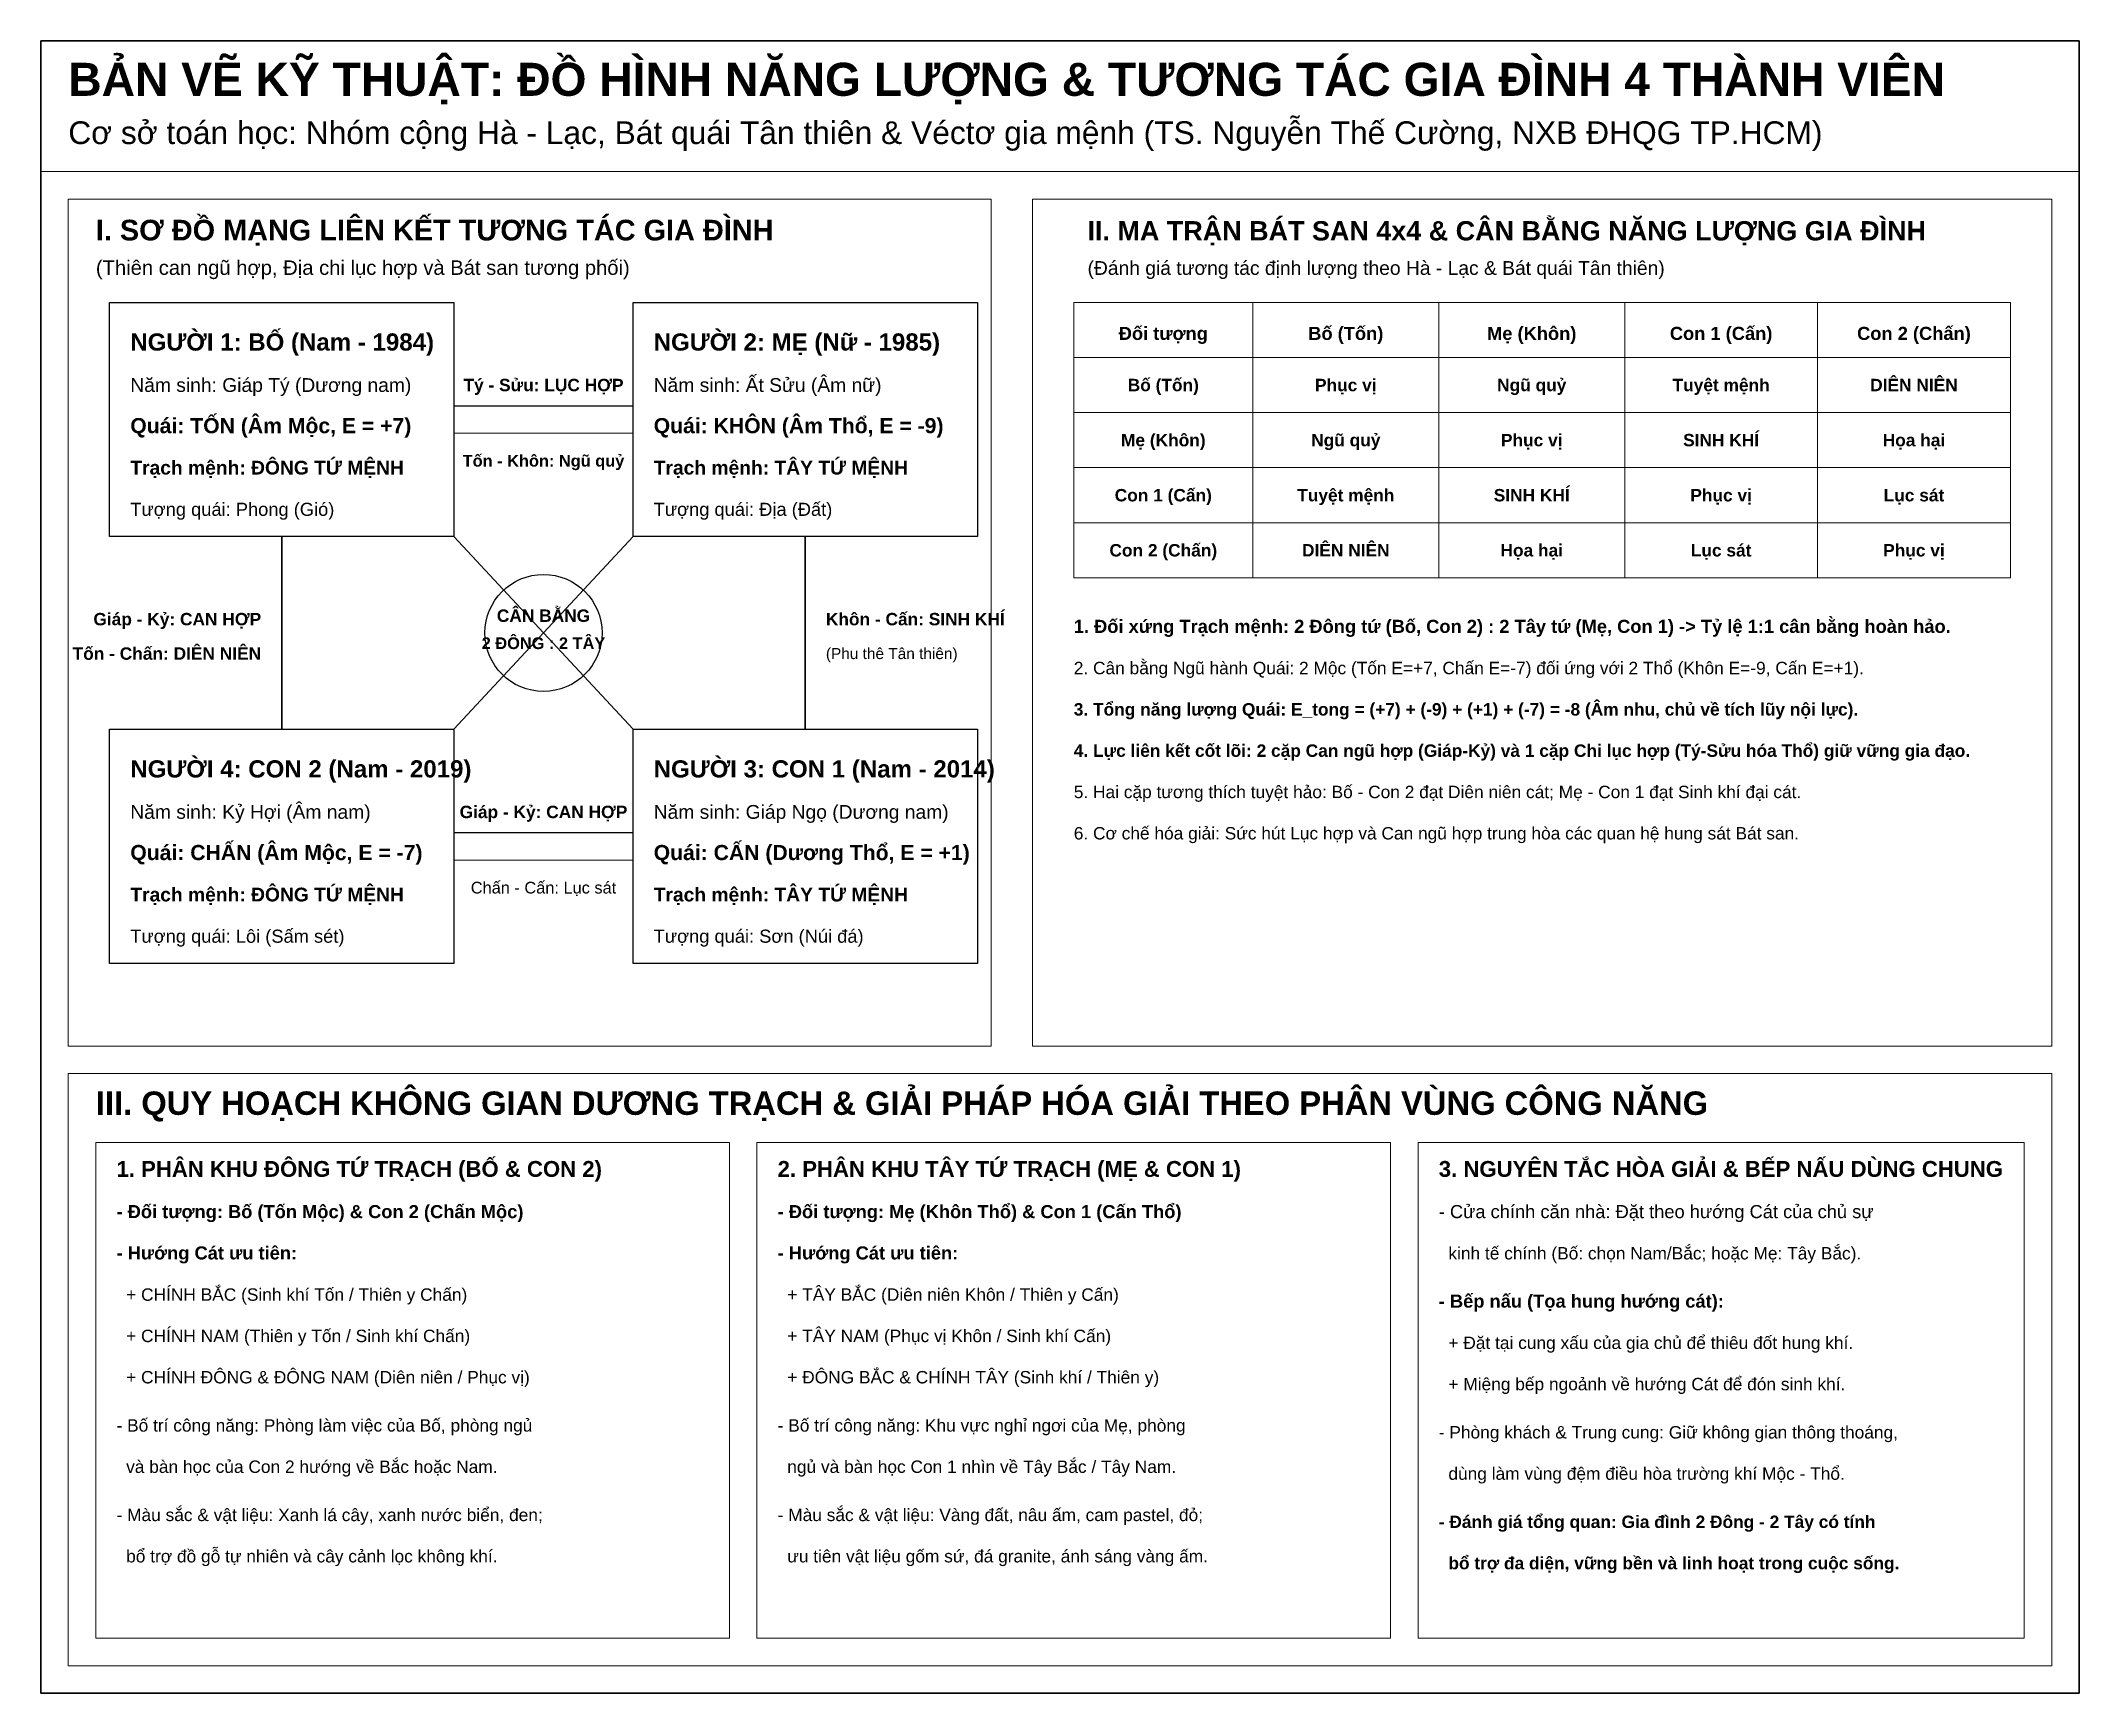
# Model space of a CAD drawing. Header units: metres. Extents: x -148 to 148, y -120 to 120.
import ezdxf
from ezdxf.enums import TextEntityAlignment as Align

# ---------------------------------------------------------------- set-up
doc = ezdxf.new("R2010")
doc.units = ezdxf.units.M
for name, color, linetype, true_color in [('CHU_THICH', 7, 'Continuous', 0x000000), ('HAO_AM', 2, 'Continuous', 0xd97706), ('HAO_DUONG', 1, 'Continuous', 0xb91c1c), ('KHUNG', 7, 'Continuous', 0x000000), ('NET_CHINH', 7, 'Continuous', 0x000000), ('SAN_CAT', 3, 'Continuous', 0x15803d), ('SAN_HUNG', 1, 'Continuous', 0xb91c1c), ('TIEU_DE', 7, 'Continuous', 0x000000)]:
    doc.layers.add(name, color=color, linetype=linetype, true_color=true_color)
doc.styles.add('VN_BOLD', font='arialbd.ttf')
doc.styles.add('VN_TEXT', font='arial.ttf')

msp = doc.modelspace()

# ---------------------------------------------------------------- linework, layer by layer
at = {"layer": 'KHUNG', "lineweight": 35}
for p, q in [((-148, 120), (148, 120)), ((-148, -120), (-148, 120)), ((148, 120), (148, -120)), ((148, -120), (-148, -120))]:
    msp.add_line(p, q, dxfattribs=at)
at = {"layer": 'KHUNG', "lineweight": 20}
for p, q in [((-148, 101), (148, 101)), ((-144, 97), (-10, 97)), ((-144, -26), (-144, 97)), ((-10, 97), (-10, -26)), ((-4, 97), (144, 97)), ((-4, -26), (-4, 97)), ((144, 97), (144, -26)), ((-10, -26), (-144, -26)), ((144, -26), (-4, -26)), ((-144, -30), (144, -30)), ((-144, -116), (-144, -30)), ((144, -30), (144, -116)), ((144, -116), (-144, -116))]:
    msp.add_line(p, q, dxfattribs=at)
at = {"layer": 'KHUNG', "lineweight": 25}
msp.add_circle((-75, 34), 8.5, dxfattribs=at)
at = {"layer": 'NET_CHINH', "lineweight": 25}
for p, q in [((-138, 82), (-88, 82)), ((-138, 48), (-138, 82)), ((-88, 82), (-88, 48)), ((-62, 82), (-12, 82)), ((-62, 48), (-62, 82)), ((-12, 82), (-12, 48)), ((-88, 48), (-138, 48)), ((-12, 48), (-62, 48)), ((-138, 20), (-88, 20)), ((-138, -14), (-138, 20)), ((-88, 20), (-88, -14)), ((-62, 20), (-12, 20)), ((-62, -14), (-62, 20)), ((-12, 20), (-12, -14)), ((-88, -14), (-138, -14)), ((-12, -14), (-62, -14))]:
    msp.add_line(p, q, dxfattribs=at)
at = {"layer": 'NET_CHINH', "lineweight": 15}
for p, q in [((2, 82), (2, 42)), ((2, 82), (138, 82)), ((28, 82), (28, 42)), ((55, 82), (55, 42)), ((82, 82), (82, 42)), ((110, 82), (110, 42)), ((138, 82), (138, 42)), ((2, 74), (138, 74)), ((2, 66), (138, 66)), ((2, 58), (138, 58)), ((2, 50), (138, 50)), ((2, 42), (138, 42)), ((-140, -40), (-48, -40)), ((-140, -112), (-140, -40)), ((-48, -40), (-48, -112)), ((-44, -40), (48, -40)), ((-44, -112), (-44, -40)), ((48, -40), (48, -112)), ((52, -40), (140, -40)), ((52, -112), (52, -40)), ((140, -40), (140, -112)), ((-48, -112), (-140, -112)), ((48, -112), (-44, -112)), ((140, -112), (52, -112))]:
    msp.add_line(p, q, dxfattribs=at)
at = {"layer": 'SAN_CAT', "lineweight": 30}
for p, q in [((-88, 67), (-62, 67)), ((-88, 5), (-62, 5))]:
    msp.add_line(p, q, dxfattribs=at)
at = {"layer": 'SAN_CAT', "lineweight": 35}
for p, q in [((-113, 48), (-113, 20)), ((-37, 48), (-37, 20))]:
    msp.add_line(p, q, dxfattribs=at)
at = {"layer": 'SAN_HUNG', "lineweight": 20}
for p, q in [((-88, 63), (-62, 63)), ((-88, 1), (-62, 1))]:
    msp.add_line(p, q, dxfattribs=at)
at = {"layer": 'SAN_HUNG', "lineweight": 15}
for p, q in [((-88, 48), (-62, 20)), ((-62, 48), (-88, 20))]:
    msp.add_line(p, q, dxfattribs=at)

# ---------------------------------------------------------------- texts
at = {"layer": 'CHU_THICH'}
for s, height, style, p in [('Cơ sở toán học: Nhóm cộng Hà - Lạc, Bát quái Tân thiên & Véctơ gia mệnh (TS. Nguyễn Thế Cường, NXB ĐHQG TP.HCM)', 3.3, 'VN_TEXT', (-144, 105)), ('(Thiên can ngũ hợp, Địa chi lục hợp và Bát san tương phối)', 2.1, 'VN_TEXT', (-140, 86)), ('(Đánh giá tương tác định lượng theo Hà - Lạc & Bát quái Tân thiên)', 2, 'VN_TEXT', (4, 86)), ('Năm sinh: Giáp Tý (Dương nam)', 2, 'VN_TEXT', (-135, 69)), ('Năm sinh: Ất Sửu (Âm nữ)', 2, 'VN_TEXT', (-59, 69)), ('Tượng quái: Phong (Gió)', 1.9, 'VN_TEXT', (-135, 51)), ('Tượng quái: Địa (Đất)', 1.9, 'VN_TEXT', (-59, 51)), ('2. Cân bằng Ngũ hành Quái: 2 Mộc (Tốn E=+7, Chấn E=-7) đối ứng với 2 Thổ (Khôn E=-9, Cấn E=+1).', 1.8, 'VN_TEXT', (2, 28)), ('5. Hai cặp tương thích tuyệt hảo: Bố - Con 2 đạt Diên niên cát; Mẹ - Con 1 đạt Sinh khí đại cát.', 1.8, 'VN_TEXT', (2, 10)), ('Năm sinh: Kỷ Hợi (Âm nam)', 2, 'VN_TEXT', (-135, 7)), ('Năm sinh: Giáp Ngọ (Dương nam)', 2, 'VN_TEXT', (-59, 7)), ('6. Cơ chế hóa giải: Sức hút Lục hợp và Can ngũ hợp trung hòa các quan hệ hung sát Bát san.', 1.8, 'VN_TEXT', (2, 4)), ('Tượng quái: Lôi (Sấm sét)', 1.9, 'VN_TEXT', (-135, -11)), ('Tượng quái: Sơn (Núi đá)', 1.9, 'VN_TEXT', (-59, -11)), ('- Cửa chính căn nhà: Đặt theo hướng Cát của chủ sự', 1.9, 'VN_TEXT', (55, -51)), ('- Hướng Cát ưu tiên:', 1.9, 'VN_BOLD', (-137, -57)), ('- Hướng Cát ưu tiên:', 1.9, 'VN_BOLD', (-41, -57)), ('  kinh tế chính (Bố: chọn Nam/Bắc; hoặc Mẹ: Tây Bắc).', 1.8, 'VN_TEXT', (55, -57)), ('  + CHÍNH BẮC (Sinh khí Tốn / Thiên y Chấn)', 1.8, 'VN_TEXT', (-137, -63)), ('  + TÂY BẮC (Diên niên Khôn / Thiên y Cấn)', 1.8, 'VN_TEXT', (-41, -63)), ('  + CHÍNH NAM (Thiên y Tốn / Sinh khí Chấn)', 1.8, 'VN_TEXT', (-137, -69)), ('  + TÂY NAM (Phục vị Khôn / Sinh khí Cấn)', 1.8, 'VN_TEXT', (-41, -69)), ('  + Đặt tại cung xấu của gia chủ để thiêu đốt hung khí.', 1.8, 'VN_TEXT', (55, -70)), ('  + CHÍNH ĐÔNG & ĐÔNG NAM (Diên niên / Phục vị)', 1.8, 'VN_TEXT', (-137, -75)), ('  + ĐÔNG BẮC & CHÍNH TÂY (Sinh khí / Thiên y)', 1.8, 'VN_TEXT', (-41, -75)), ('  + Miệng bếp ngoảnh về hướng Cát để đón sinh khí.', 1.8, 'VN_TEXT', (55, -76)), ('- Bố trí công năng: Phòng làm việc của Bố, phòng ngủ', 1.8, 'VN_TEXT', (-137, -82)), ('- Bố trí công năng: Khu vực nghỉ ngơi của Mẹ, phòng', 1.8, 'VN_TEXT', (-41, -82)), ('- Phòng khách & Trung cung: Giữ không gian thông thoáng,', 1.8, 'VN_TEXT', (55, -83)), ('  và bàn học của Con 2 hướng về Bắc hoặc Nam.', 1.8, 'VN_TEXT', (-137, -88)), ('  ngủ và bàn học Con 1 nhìn về Tây Bắc / Tây Nam.', 1.8, 'VN_TEXT', (-41, -88)), ('  dùng làm vùng đệm điều hòa trường khí Mộc - Thổ.', 1.8, 'VN_TEXT', (55, -89)), ('- Màu sắc & vật liệu: Xanh lá cây, xanh nước biển, đen;', 1.8, 'VN_TEXT', (-137, -95)), ('- Màu sắc & vật liệu: Vàng đất, nâu ấm, cam pastel, đỏ;', 1.8, 'VN_TEXT', (-41, -95)), ('  bổ trợ đồ gỗ tự nhiên và cây cảnh lọc không khí.', 1.8, 'VN_TEXT', (-137, -101)), ('  ưu tiên vật liệu gốm sứ, đá granite, ánh sáng vàng ấm.', 1.8, 'VN_TEXT', (-41, -101))]:
    msp.add_text(s, height=height, dxfattribs=dict(at, style=style)).set_placement(p)
at = {"layer": 'CHU_THICH', "style": 'VN_TEXT'}
msp.add_text('(Phu thê Tân thiên)', height=1.6, dxfattribs=at).set_placement((-34, 31), align=Align.MIDDLE_LEFT)
at = {"layer": 'HAO_AM', "style": 'VN_BOLD'}
for s, height, p in [('Quái: KHÔN (Âm Thổ, E = -9)', 2.2, (-59, 63)), ('Trạch mệnh: TÂY TỨ MỆNH', 2, (-59, 57)), ('3. Tổng năng lượng Quái: E_tong = (+7) + (-9) + (+1) + (-7) = -8 (Âm nhu, chủ về tích lũy nội lực).', 1.8, (2, 22)), ('- Đối tượng: Mẹ (Khôn Thổ) & Con 1 (Cấn Thổ)', 1.9, (-41, -51))]:
    msp.add_text(s, height=height, dxfattribs=at).set_placement(p)
at = {"layer": 'HAO_DUONG', "style": 'VN_BOLD'}
for s, height, p in [('Quái: CẤN (Dương Thổ, E = +1)', 2.2, (-59, 1)), ('Trạch mệnh: TÂY TỨ MỆNH', 2, (-59, -5))]:
    msp.add_text(s, height=height, dxfattribs=at).set_placement(p)
at = {"layer": 'SAN_CAT', "style": 'VN_BOLD'}
for s, height, p in [('Tý - Sửu: LỤC HỢP', 1.8, (-75, 70)), ('DIÊN NIÊN', 1.8, (124, 70)), ('Phục vị', 1.8, (41.5, 70)), ('Phục vị', 1.8, (68.5, 62)), ('SINH KHÍ', 1.8, (96, 62)), ('SINH KHÍ', 1.8, (68.5, 54)), ('Phục vị', 1.8, (96, 54)), ('DIÊN NIÊN', 1.8, (41.5, 46)), ('Phục vị', 1.8, (124, 46)), ('2 ĐÔNG : 2 TÂY', 1.7, (-75, 32.5)), ('Giáp - Kỷ: CAN HỢP', 1.8, (-75, 8))]:
    msp.add_text(s, height=height, dxfattribs=at).set_placement(p, align=Align.MIDDLE_CENTER)
for s, height, p in [('Quái: TỐN (Âm Mộc, E = +7)', 2.2, (-135, 63)), ('Trạch mệnh: ĐÔNG TỨ MỆNH', 2, (-135, 57)), ('1. Đối xứng Trạch mệnh: 2 Đông tứ (Bố, Con 2) : 2 Tây tứ (Mẹ, Con 1) -> Tỷ lệ 1:1 cân bằng hoàn hảo.', 1.9, (2, 34)), ('4. Lực liên kết cốt lõi: 2 cặp Can ngũ hợp (Giáp-Kỷ) và 1 cặp Chi lục hợp (Tý-Sửu hóa Thổ) giữ vững gia đạo.', 1.8, (2, 16)), ('Quái: CHẤN (Âm Mộc, E = -7)', 2.2, (-135, 1)), ('Trạch mệnh: ĐÔNG TỨ MỆNH', 2, (-135, -5)), ('- Đối tượng: Bố (Tốn Mộc) & Con 2 (Chấn Mộc)', 1.9, (-137, -51)), ('- Bếp nấu (Tọa hung hướng cát):', 1.9, (55, -64)), ('- Đánh giá tổng quan: Gia đình 2 Đông - 2 Tây có tính', 1.8, (55, -96)), ('  bổ trợ đa diện, vững bền và linh hoạt trong cuộc sống.', 1.8, (55, -102))]:
    msp.add_text(s, height=height, dxfattribs=at).set_placement(p)
for s, p in [('Giáp - Kỷ: CAN HỢP', (-116, 36)), ('Tốn - Chấn: DIÊN NIÊN', (-116, 31))]:
    msp.add_text(s, height=1.8, dxfattribs=at).set_placement(p, align=Align.MIDDLE_RIGHT)
msp.add_text('Khôn - Cấn: SINH KHÍ', height=1.8, dxfattribs=at).set_placement((-34, 36), align=Align.MIDDLE_LEFT)
at = {"layer": 'SAN_HUNG'}
for s, height, style, p in [('Ngũ quỷ', 1.8, 'VN_BOLD', (68.5, 70)), ('Tuyệt mệnh', 1.8, 'VN_BOLD', (96, 70)), ('Ngũ quỷ', 1.8, 'VN_BOLD', (41.5, 62)), ('Họa hại', 1.8, 'VN_BOLD', (124, 62)), ('Tốn - Khôn: Ngũ quỷ', 1.7, 'VN_BOLD', (-75, 59)), ('Tuyệt mệnh', 1.8, 'VN_BOLD', (41.5, 54)), ('Lục sát', 1.8, 'VN_BOLD', (124, 54)), ('Họa hại', 1.8, 'VN_BOLD', (68.5, 46)), ('Lục sát', 1.8, 'VN_BOLD', (96, 46)), ('Chấn - Cấn: Lục sát', 1.7, 'VN_TEXT', (-75, -3))]:
    msp.add_text(s, height=height, dxfattribs=dict(at, style=style)).set_placement(p, align=Align.MIDDLE_CENTER)
at = {"layer": 'TIEU_DE', "style": 'VN_BOLD'}
for s, height, p in [('BẢN VẼ KỸ THUẬT: ĐỒ HÌNH NĂNG LƯỢNG & TƯƠNG TÁC GIA ĐÌNH 4 THÀNH VIÊN', 4.8, (-144, 112)), ('I. SƠ ĐỒ MẠNG LIÊN KẾT TƯƠNG TÁC GIA ĐÌNH', 3, (-140, 91)), ('II. MA TRẬN BÁT SAN 4x4 & CÂN BẰNG NĂNG LƯỢNG GIA ĐÌNH', 2.8, (4, 91)), ('NGƯỜI 1: BỐ (Nam - 1984)', 2.5, (-135, 75)), ('NGƯỜI 2: MẸ (Nữ - 1985)', 2.5, (-59, 75)), ('NGƯỜI 4: CON 2 (Nam - 2019)', 2.5, (-135, 13)), ('NGƯỜI 3: CON 1 (Nam - 2014)', 2.5, (-59, 13)), ('III. QUY HOẠCH KHÔNG GIAN DƯƠNG TRẠCH & GIẢI PHÁP HÓA GIẢI THEO PHÂN VÙNG CÔNG NĂNG', 3.4, (-140, -36)), ('1. PHÂN KHU ĐÔNG TỨ TRẠCH (BỐ & CON 2)', 2.3, (-137, -45)), ('2. PHÂN KHU TÂY TỨ TRẠCH (MẸ & CON 1)', 2.3, (-41, -45)), ('3. NGUYÊN TẮC HÒA GIẢI & BẾP NẤU DÙNG CHUNG', 2.3, (55, -45))]:
    msp.add_text(s, height=height, dxfattribs=at).set_placement(p)
for s, height, p in [('Đối tượng', 1.9, (15, 77.5)), ('Bố (Tốn)', 1.9, (41.5, 77.5)), ('Mẹ (Khôn)', 1.9, (68.5, 77.5)), ('Con 1 (Cấn)', 1.9, (96, 77.5)), ('Con 2 (Chấn)', 1.9, (124, 77.5)), ('Bố (Tốn)', 1.8, (15, 70)), ('Mẹ (Khôn)', 1.8, (15, 62)), ('Con 1 (Cấn)', 1.8, (15, 54)), ('Con 2 (Chấn)', 1.8, (15, 46)), ('CÂN BẰNG', 1.8, (-75, 36.5))]:
    msp.add_text(s, height=height, dxfattribs=at).set_placement(p, align=Align.MIDDLE_CENTER)

doc.saveas('drawing.dxf')
